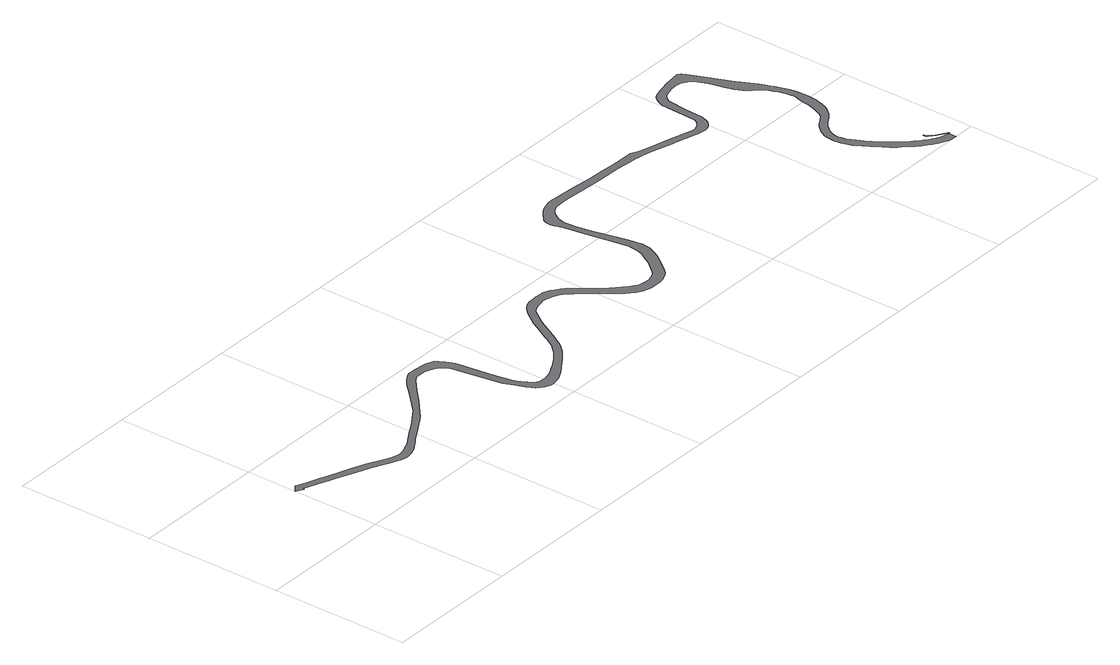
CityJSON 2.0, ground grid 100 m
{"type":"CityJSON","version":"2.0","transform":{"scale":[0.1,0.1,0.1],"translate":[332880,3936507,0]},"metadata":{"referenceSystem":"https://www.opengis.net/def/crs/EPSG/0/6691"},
"CityObjects":{
"road1":{"type":"Road","attributes":{"RoadStructureAttribute.sectionType":"1"},"geometry":[{"type":"MultiSurface","lod":"1","boundaries":[[[0,1,2,3,4,5,6,7,8,9,10,11,12,13,14,15,16,17,18,19,20,21,22,23,24,25,26,27,28,29,30,31,32,33,34,35,36,37,38,39,40,41,42,43,44,45,46,47,48,49,50,51,52,53,54,55,56,57,58,59,60,61,62,63,64,65,66,67,68,69,70,71,72,73,74,75,76,77,78,79,80,81,82,83,84,85,86,87,88,89,90,91,92,93,94,95,96,97,98,99,100,101,102,103,104,105,106,107,108,109,110,111,112,113,114,115,116,117,118,119,120,121,122,123,124,125,126,127,128,129,130,131,132,133,134,135,136,137,138,139,140,141,142,143,144,145,146,147,148,149,150,151,152,153,154,155,156,157,158,159,160,161,162,163,164,165,166,167,168,169,170,171,172,173,174,175,176,177,178,179,180,181,182,183,184,185,186,187,188,189,190,191,192,193,194,195,196,197,198,199,200,201,202,203,204,205,206,207,208,209,210,211,212,213,214,215,216,217,218,219,220,221,222,223,224,225,226,227,228,229,230,231,232,233,234,235,236,237,238,239,240,241,242,243,244,245,246,247,248,249,250,251,252,253,254,255,256,257,258,259,260,261,262,263,264,265,266,267,268,269,270,271,272,273,274,275,276,277,278,279,280,281,282,283,284,285,286,287,288,289,290,291,292,293,294,295,296,297,298,299,300,301,302,303,304,305,306,307,308,309,310,311,312,313,314,315,316,317,318,319,320,321,322,323,324,325,326,327,328,329,330,331,332,333,334,335,336,337,338,339,340,341,342,343,344,345,346,347,348,349,350,351,352,353,354,355,356,357,358,359,360,361,362,363,364,365,366,367,368,369,370,371,372,373,374,375,376,377,378,379,380,381,382,383,384,385,386,387,388,389,390,391,392,393,394,395,396,397,398,399,400,401,402,403,404,405,406,407,408,409,410,411,412,413,414,415,416,417,418,419,420,421,422,423,424,425,426,427,428,429,430,431,432,433,434,435,436,437,438,439,440,441,442,443,444,445,446,447,448,449,450,451,452,453,454,455,456,457,458,459,460,461,462,463,464,465,466,467,468,469,470,471,472,473,474,475,476,477,478,479,480,481,482,483,484,485,486,487,488,489]]]}]},
"road2":{"type":"Road","geometry":[{"type":"MultiSurface","lod":"1","boundaries":[[[490,491,492,493,494,495,496,497,498,499,500,501,502,503,0,504]]]}]}
},
"vertices":[
[5850,58,0],[5848,58,0],[5826,62,0],[5801,70,0],[5775,80,0],[5749,94,0],[5721,112,0],[5697,129,0],[5694,132,0],[5670,150,0],[5648,171,0],[5632,187,0],[5601,217,0],[5575,248,0],[5545,285,0],[5523,316,0],[5482,378,0],[5457,420,0],[5432,465,0],[5419,494,0],[5407,523,0],[5401,544,0],[5398,558,0],[5396,573,0],[5397,594,0],[5400,613,0],[5404,629,0],[5413,649,0],[5426,670,0],[5440,686,0],[5456,705,0],[5469,716,0],[5489,729,0],[5510,742,0],[5529,754,0],[5553,773,0],[5572,790,0],[5592,811,0],[5611,835,0],[5626,861,0],[5638,890,0],[5643,904,0],[5649,926,0],[5654,950,0],[5658,980,0],[5660,1019,0],[5660,1051,0],[5659,1083,0],[5658,1109,0],[5654,1134,0],[5649,1162,0],[5641,1193,0],[5631,1226,0],[5621,1255,0],[5611,1282,0],[5598,1315,0],[5583,1348,0],[5531,1455,0],[5525,1468,0],[5394,1773,0],[5378,1802,0],[5366,1813,0],[5359,1817,0],[5354,1819,0],[5240,1804,0],[5173,1791,0],[5140,1784,0],[5128,1780,0],[5096,1769,0],[5070,1756,0],[5060,1750,0],[5051,1739,0],[5040,1721,0],[5027,1697,0],[5017,1671,0],[5002,1401,0],[4994,1383,0],[4984,1368,0],[4968,1353,0],[4954,1345,0],[4938,1337,0],[4920,1332,0],[4909,1332,0],[4895,1332,0],[4730,1381,0],[4545,1426,0],[4522,1432,0],[4504,1438,0],[4481,1448,0],[4457,1461,0],[4446,1467,0],[4441,1468,0],[4434,1469,0],[4421,1470,0],[4400,1470,0],[4379,1469,0],[4359,1468,0],[4309,1470,0],[4242,1472,0],[4169,1477,0],[4046,1484,0],[4005,1487,0],[3898,1498,0],[3774,1507,0],[3696,1512,0],[3666,1509,0],[3643,1503,0],[3599,1487,0],[3570,1471,0],[3544,1451,0],[3489,1405,0],[3482,1390,0],[3476,1369,0],[3471,1336,0],[3476,1309,0],[3483,1287,0],[3494,1242,0],[3510,1159,0],[3522,1076,0],[3545,950,0],[3571,791,0],[3571,786,0],[3569,752,0],[3559,708,0],[3546,670,0],[3527,639,0],[3494,584,0],[3479,564,0],[3433,506,0],[3410,482,0],[3396,474,0],[3362,459,0],[3340,454,0],[3316,453,0],[3291,455,0],[3266,460,0],[3250,466,0],[3229,477,0],[3228,478,0],[3197,502,0],[3110,584,0],[3007,709,0],[2932,796,0],[2909,817,0],[2881,836,0],[2855,855,0],[2832,867,0],[2810,874,0],[2791,878,0],[2742,880,0],[2729,879,0],[2669,876,0],[2635,866,0],[2604,845,0],[2593,835,0],[2581,824,0],[2558,801,0],[2535,768,0],[2512,733,0],[2487,697,0],[2463,652,0],[2431,592,0],[2401,539,0],[2390,520,0],[2378,499,0],[2347,447,0],[2334,430,0],[2321,415,0],[2295,388,0],[2266,364,0],[2228,337,0],[2200,318,0],[2197,316,0],[2161,295,0],[2136,282,0],[2101,264,0],[2076,254,0],[2055,247,0],[2040,244,0],[2022,239,0],[1999,238,0],[1977,241,0],[1955,251,0],[1939,263,0],[1924,280,0],[1913,297,0],[1904,312,0],[1897,324,0],[1891,336,0],[1882,363,0],[1872,396,0],[1864,428,0],[1859,456,0],[1844,555,0],[1814,773,0],[1811,787,0],[1805,806,0],[1796,826,0],[1784,850,0],[1766,884,0],[1746,905,0],[1726,915,0],[1702,925,0],[1676,931,0],[1596,940,0],[1566,940,0],[1538,941,0],[1528,937,0],[1494,917,0],[1469,900,0],[1441,879,0],[1411,851,0],[1387,824,0],[1357,793,0],[1307,741,0],[1265,701,0],[1229,666,0],[1204,644,0],[1172,619,0],[1135,594,0],[1093,567,0],[1044,537,0],[991,505,0],[910,453,0],[880,437,0],[857,426,0],[828,413,0],[815,407,0],[794,401,0],[777,396,0],[757,395,0],[739,396,0],[718,399,0],[693,407,0],[632,436,0],[557,473,0],[531,484,0],[431,526,0],[362,552,0],[265,589,0],[215,608,0],[199,614,0],[137,637,0],[87,656,0],[67,666,0],[54,673,0],[4,632,0],[28,619,0],[54,601,0],[59,614,0],[139,583,0],[158,576,0],[238,545,0],[280,528,0],[372,489,0],[510,433,0],[595,393,0],[621,379,0],[655,364,0],[710,342,0],[739,337,0],[747,336,0],[758,336,0],[770,337,0],[794,341,0],[808,344,0],[829,352,0],[850,362,0],[881,379,0],[919,403,0],[950,425,0],[1011,463,0],[1148,545,0],[1181,569,0],[1216,599,0],[1319,690,0],[1412,778,0],[1494,850,0],[1524,871,0],[1536,875,0],[1559,879,0],[1584,879,0],[1622,875,0],[1636,869,0],[1675,851,0],[1692,840,0],[1714,821,0],[1729,803,0],[1745,775,0],[1750,758,0],[1755,723,0],[1797,468,0],[1810,408,0],[1835,340,0],[1849,308,0],[1862,271,0],[1878,237,0],[1894,215,0],[1915,193,0],[1936,178,0],[1956,167,0],[1973,162,0],[1997,160,0],[2029,163,0],[2058,170,0],[2061,171,0],[2084,180,0],[2106,193,0],[2137,211,0],[2225,271,0],[2258,293,0],[2293,319,0],[2311,332,0],[2331,350,0],[2360,379,0],[2375,396,0],[2391,417,0],[2424,472,0],[2447,513,0],[2477,567,0],[2510,627,0],[2533,669,0],[2537,676,0],[2556,703,0],[2579,739,0],[2599,767,0],[2611,779,0],[2624,786,0],[2646,795,0],[2652,797,0],[2661,801,0],[2700,811,0],[2728,815,0],[2754,813,0],[2776,809,0],[2801,801,0],[2848,779,0],[2867,767,0],[2892,744,0],[2917,717,0],[2995,625,0],[3062,542,0],[3086,506,0],[3118,468,0],[3141,447,0],[3169,422,0],[3209,400,0],[3240,391,0],[3270,382,0],[3320,378,0],[3354,381,0],[3383,387,0],[3414,398,0],[3438,408,0],[3463,425,0],[3497,464,0],[3544,522,0],[3580,572,0],[3606,619,0],[3623,655,0],[3633,681,0],[3639,715,0],[3641,747,0],[3638,777,0],[3629,846,0],[3619,888,0],[3571,1094,0],[3550,1204,0],[3547,1243,0],[3546,1290,0],[3551,1324,0],[3561,1346,0],[3582,1379,0],[3602,1406,0],[3619,1419,0],[3646,1433,0],[3666,1438,0],[3698,1442,0],[3734,1443,0],[3792,1441,0],[3896,1432,0],[4048,1423,0],[4096,1422,0],[4257,1419,0],[4324,1414,0],[4425,1401,0],[4431,1400,0],[4479,1391,0],[4552,1374,0],[4693,1336,0],[4717,1331,0],[4844,1295,0],[4886,1283,0],[4953,1274,0],[4966,1275,0],[4977,1279,0],[4984,1283,0],[4997,1290,0],[5011,1300,0],[5024,1313,0],[5033,1322,0],[5039,1333,0],[5044,1345,0],[5056,1388,0],[5064,1524,0],[5082,1666,0],[5087,1677,0],[5092,1686,0],[5112,1708,0],[5133,1719,0],[5164,1729,0],[5195,1738,0],[5206,1740,0],[5255,1744,0],[5287,1739,0],[5300,1734,0],[5315,1726,0],[5332,1713,0],[5344,1703,0],[5357,1687,0],[5377,1644,0],[5393,1600,0],[5405,1559,0],[5412,1532,0],[5421,1493,0],[5431,1460,0],[5441,1431,0],[5453,1403,0],[5464,1381,0],[5480,1360,0],[5500,1337,0],[5515,1322,0],[5528,1308,0],[5536,1297,0],[5544,1285,0],[5562,1250,0],[5575,1223,0],[5582,1205,0],[5590,1178,0],[5597,1151,0],[5602,1126,0],[5606,1106,0],[5607,1080,0],[5592,1034,0],[5587,1017,0],[5585,987,0],[5582,961,0],[5575,935,0],[5565,905,0],[5554,877,0],[5540,845,0],[5533,829,0],[5522,815,0],[5517,808,0],[5482,786,0],[5461,774,0],[5438,759,0],[5419,742,0],[5399,721,0],[5383,701,0],[5366,674,0],[5354,647,0],[5348,624,0],[5344,599,0],[5344,597,0],[5344,564,0],[5349,517,0],[5363,469,0],[5373,442,0],[5375,437,0],[5379,431,0],[5402,388,0],[5429,344,0],[5471,281,0],[5495,247,0],[5527,208,0],[5542,192,0],[5588,143,0],[5604,125,0],[5630,102,0],[5659,79,0],[5685,60,0],[5717,39,0],[5749,23,0],[5789,8,0],[5797,5,0],[5823,3,0],[5834,2,0],[5846,1,0],[5851,2,0],
[5860,68,0],[5820,94,0],[5789,114,0],[5751,145,0],[5748,148,0],[5747,154,0],[5743,170,0],[5733,168,0],[5737,151,0],[5739,144,0],[5744,138,0],[5783,106,0],[5814,86,0],[5850,63,0],[5860,58,0]
]}
